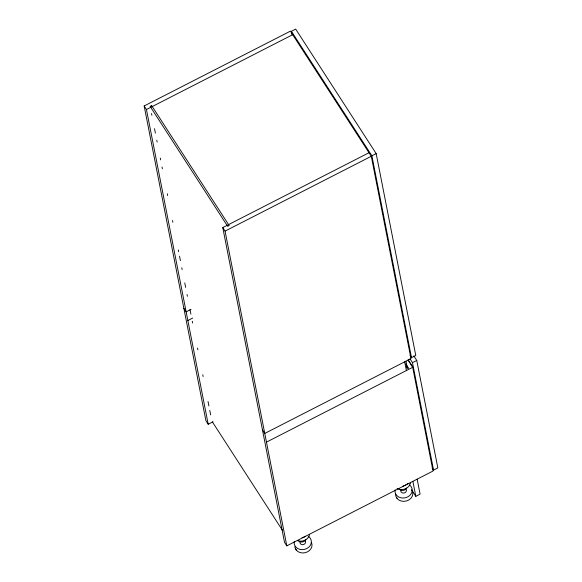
<?xml version="1.0" encoding="UTF-8"?>
<svg xmlns="http://www.w3.org/2000/svg" width="582" height="582" viewBox="0 0 582 582"><rect width="100%" height="100%" fill="white"/><g stroke="black" fill="none" stroke-linecap="round" stroke-linejoin="round"><path stroke-width="0.87" d="M213.056 421.775L208.203 424.256L205.912 420.713L144.161 105.968L290.396 31.144L371.294 156.282L410.987 358.614L264.752 433.445L262.46 429.902M292.099 34.847L291.4 31.29L295.685 29.1L376.176 153.619L415.781 355.5L411.496 357.69L410.026 355.413M208.203 424.256L146.453 109.518L292.688 34.687M408.106 359.691L412.543 366.558L433.037 471.027L286.81 545.851L284.518 542.308L222.768 227.569L368.995 152.739M411.496 357.69L371.891 155.809L376.176 153.619M286.81 545.851L225.059 231.112L371.294 156.282M191.005 309.369L186.153 311.85L183.861 308.307M187.855 320.544L192.707 318.056M416.756 360.447L437.839 467.906L433.554 470.096L412.471 362.637L416.756 360.447L413.809 355.893M266.461 442.138L412.689 367.307L408.251 360.44M411.867 490.226L415.81 496.33L420.095 494.14L417.156 479.153M411.649 489.768A8.672 7.348 -11.1 0 1 408.971 499.887A8.672 7.348 -11.1 0 1 397.222 498.621L396.488 497.406M291.4 31.29L371.891 155.809M410.012 358.839L412.471 362.637M405.807 363.917L408.76 368.493M406.367 366.864L407.356 368.391L405.945 361.196M432.077 467.819L433.554 470.096M144.161 105.968L146.453 109.518M222.768 227.569L225.059 231.112M397.259 498.599L396.189 496.948A8.643 7.326 -11.1 0 1 395.651 493.805M212.372 421.885L282.539 530.428M295.634 549.008L296.405 550.201L295.343 548.557A8.643 7.326 -11.1 0 1 294.827 546.702M404.686 361.844L406.389 370.538M412.871 481.343L415.81 496.33M151.531 113.519L151.887 115.301M154.506 128.673L155.379 133.132M156.784 140.269L157.133 142.052M160.283 158.1L160.632 159.883M162.029 167.012L162.378 168.795M167.281 193.762L167.631 195.545M172.527 220.513L172.876 222.295M178.296 249.933L178.645 251.715M179.525 256.175L180.398 260.634M181.795 267.764L182.144 269.553M184.77 282.925L185.643 287.384M187.048 294.514L187.397 296.296M190.016 309.675L190.896 314.135M192.293 321.264L192.642 323.046M197.538 348.014L197.887 349.797M202.791 374.764L203.14 376.547M208.036 401.507L208.909 405.967M209.782 410.426L210.662 414.886M305.383 541.275A2.815 2.386 -11.1 0 1 303.026 544.636A2.815 2.386 -11.1 0 1 299.992 542.009M305.914 539.689A4.336 3.674 -11.1 0 1 298.486 540.707M311.465 542.504A8.672 7.348 -11.1 0 1 307.471 551.86A8.672 7.348 -11.1 0 1 296.369 550.23M308.213 536.248A8.672 7.348 -11.1 0 1 310.271 545.472A8.672 7.348 -11.1 0 1 299.883 549.379A8.672 7.348 -11.1 0 1 294.245 541.5M309.602 534.574A8.672 7.348 -11.1 0 1 297.562 540.736M305.477 536.277A8.672 7.348 -11.1 0 1 302.058 537.71M405.88 489.135A2.815 2.386 -11.1 0 1 404.235 492.961A2.815 2.386 -11.1 0 1 400.838 490.408M406.767 488.08A4.336 3.674 -11.1 0 1 399.339 489.106M409.626 485.039A8.672 7.348 -11.1 0 1 406.287 497.53A8.672 7.348 -11.1 0 1 395.098 489.891M410.456 482.965A8.672 7.348 -11.1 0 1 397.091 488.574M407.96 483.271A8.672 7.348 -11.1 0 1 402.911 486.108M151.647 105.611L150.134 106.382L227.657 226.311L229.17 225.54L151.647 105.611"/></g></svg>
